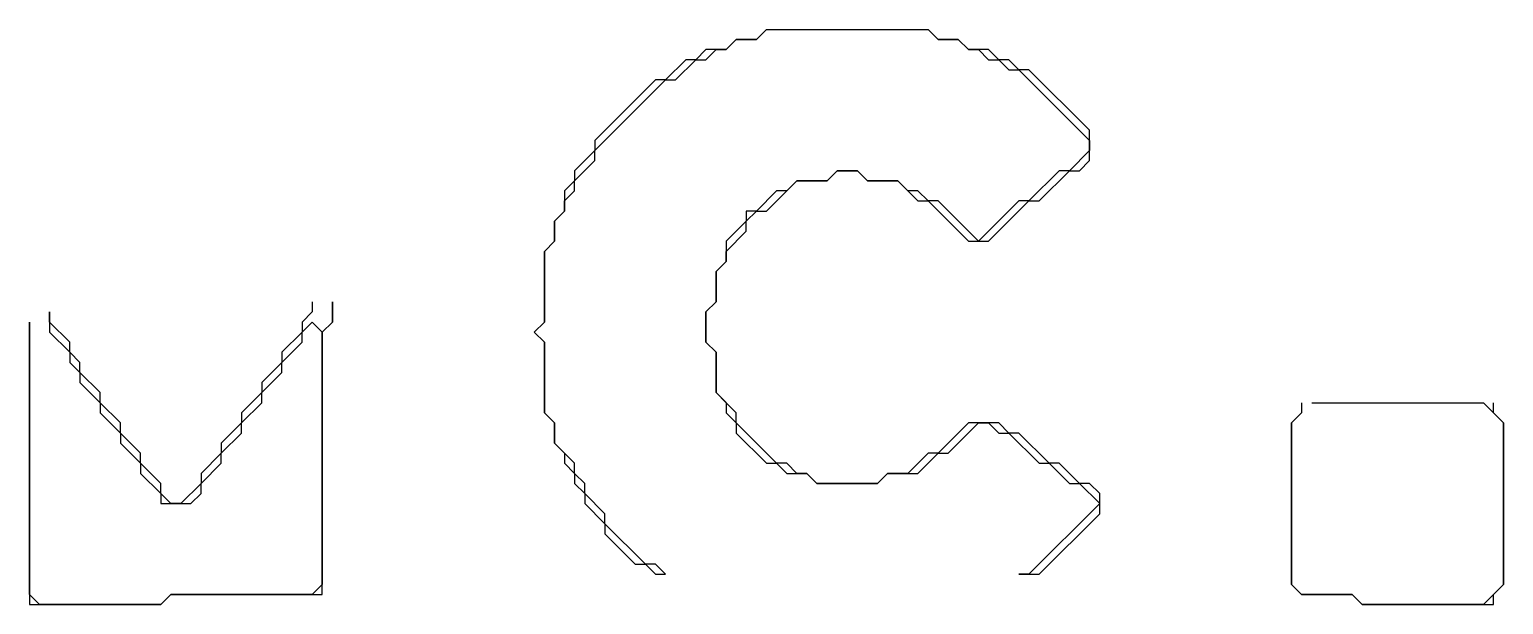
# Model space of a CAD drawing. Header units: metres. Extents: x 29 to 985, y 15 to 633.
# Drawn here: x 610.59 to 639.22, y 74.71 to 85.88 of the extents above; entities that cross this region are included whole.
import ezdxf

# ---------------------------------------------------------------- set-up
doc = ezdxf.new("R2010")
doc.units = ezdxf.units.M
doc.layers.add('ORIGINAL_DRAWING', color=8, linetype='CONTINUOUS')

msp = doc.modelspace()

# ---------------------------------------------------------------- linework, layer by layer
at = {"layer": 'ORIGINAL_DRAWING'}
for points in [[(624.902, 85.882), (624.706, 85.686), (624.314, 85.686), (624.118, 85.49), (623.725, 85.49), (623.529, 85.294), (623.333, 85.294), (622.941, 84.902), (622.745, 84.902), (621.569, 83.725), (621.569, 83.529), (621.176, 83.137), (621.176, 82.941), (620.98, 82.745), (620.98, 82.353), (620.784, 82.157), (620.784, 81.765), (620.588, 81.569), (620.588, 80.196), (620.392, 80), (620.588, 79.804), (620.588, 78.431), (620.784, 78.235), (620.784, 77.843), (620.98, 77.647), (620.98, 77.451), (621.176, 77.255), (621.176, 77.059), (621.373, 76.863), (621.373, 76.667), (621.765, 76.275), (621.765, 76.078), (622.353, 75.49), (622.549, 75.49), (622.745, 75.294), (622.941, 75.294), (622.745, 75.49), (622.549, 75.49), (621.765, 76.275), (621.765, 76.471), (621.373, 76.863), (621.373, 77.059), (621.176, 77.255), (621.176, 77.451), (620.784, 77.843), (620.784, 78.235), (620.588, 78.431), (620.588, 79.804), (620.392, 80), (620.588, 80.196), (620.588, 81.569), (620.784, 81.765), (620.784, 82.157), (620.98, 82.353), (620.98, 82.549), (621.176, 82.745), (621.176, 82.941), (621.569, 83.333), (621.569, 83.529), (622.941, 84.902), (623.137, 84.902), (623.529, 85.294), (623.725, 85.294), (623.922, 85.49), (624.118, 85.49), (624.314, 85.686), (624.706, 85.686), (624.902, 85.882), (628.039, 85.882), (628.235, 85.686), (628.627, 85.686), (628.824, 85.49), (629.02, 85.49), (629.216, 85.294), (629.412, 85.294), (629.608, 85.098), (629.804, 85.098), (631.176, 83.725), (631.176, 83.529), (630.784, 83.137), (630.588, 83.137), (630, 82.549), (629.804, 82.549), (629.02, 81.765), (628.235, 82.549), (628.039, 82.549), (627.843, 82.745), (627.647, 82.745), (627.451, 82.941), (626.863, 82.941), (626.667, 83.137), (626.275, 83.137), (626.078, 82.941), (625.49, 82.941), (625.294, 82.745), (625.098, 82.745), (624.706, 82.353), (624.51, 82.353), (624.51, 82.157), (624.118, 81.765), (624.118, 81.373), (623.922, 81.176), (623.922, 80.588), (623.725, 80.392), (623.725, 79.804), (623.922, 79.608), (623.922, 78.824), (624.118, 78.627), (624.118, 78.431), (624.314, 78.235), (624.314, 78.039), (624.902, 77.451), (625.098, 77.451), (625.294, 77.255), (625.686, 77.255), (625.882, 77.059), (627.059, 77.059), (627.255, 77.255), (627.843, 77.255), (628.235, 77.647), (628.431, 77.647), (629.02, 78.235), (629.216, 78.235), (629.412, 78.039), (629.608, 78.039), (630.196, 77.451), (630.392, 77.451), (630.784, 77.059), (630.98, 77.059), (631.373, 76.667), (630, 75.294), (629.804, 75.294), (630.196, 75.294), (631.373, 76.471), (631.373, 76.863), (631.176, 77.059), (630.98, 77.059), (630.588, 77.451), (630.392, 77.451), (629.804, 78.039), (629.608, 78.039), (629.412, 78.235), (628.824, 78.235), (628.235, 77.647), (628.039, 77.647), (627.647, 77.255), (627.255, 77.255), (627.059, 77.059), (625.882, 77.059), (625.686, 77.255), (625.49, 77.255), (625.294, 77.451), (625.098, 77.451), (624.314, 78.235), (624.314, 78.431), (623.922, 78.824), (623.922, 79.608), (623.725, 79.804), (623.725, 80.392), (623.922, 80.588), (623.922, 81.176), (624.118, 81.373), (624.118, 81.569), (624.51, 81.961), (624.51, 82.157), (624.706, 82.353), (624.902, 82.353), (625.49, 82.941), (626.078, 82.941), (626.275, 83.137), (626.667, 83.137), (626.863, 82.941), (627.451, 82.941), (627.843, 82.549), (628.039, 82.549), (628.824, 81.765), (629.216, 81.765), (630, 82.549), (630.196, 82.549), (630.784, 83.137), (630.98, 83.137), (631.176, 83.333), (631.176, 83.922), (630, 85.098), (629.804, 85.098), (629.608, 85.294), (629.412, 85.294), (629.216, 85.49), (628.824, 85.49), (628.627, 85.686), (628.235, 85.686), (628.039, 85.882)], [(616.078, 80.588), (616.078, 80.392), (615.882, 80.196), (615.882, 80), (615.49, 79.608), (615.49, 79.412), (615.098, 79.02), (615.098, 78.824), (614.706, 78.431), (614.706, 78.235), (614.314, 77.843), (614.314, 77.647), (613.922, 77.255), (613.922, 77.059), (613.529, 76.667), (613.333, 76.667), (613.137, 76.863), (613.137, 77.059), (612.745, 77.451), (612.745, 77.647), (612.353, 78.039), (612.353, 78.235), (611.961, 78.627), (611.961, 78.824), (611.569, 79.216), (611.569, 79.412), (611.373, 79.608), (611.373, 79.804), (610.98, 80.196), (610.98, 80.392), (610.98, 80), (611.373, 79.608), (611.373, 79.412), (611.569, 79.216), (611.569, 79.02), (611.961, 78.627), (611.961, 78.431), (612.353, 78.039), (612.353, 77.843), (612.745, 77.451), (612.745, 77.255), (613.137, 76.863), (613.137, 76.667), (613.725, 76.667), (613.922, 76.863), (613.922, 77.059), (614.314, 77.451), (614.314, 77.647), (614.706, 78.039), (614.706, 78.235), (615.098, 78.627), (615.098, 78.824), (615.49, 79.216), (615.49, 79.412), (615.882, 79.804), (615.882, 80), (616.078, 80.196), (616.275, 80), (616.275, 75.098), (616.078, 74.902), (613.333, 74.902), (613.137, 74.706), (610.784, 74.706), (610.588, 74.902), (610.588, 80.196), (610.588, 74.706), (613.137, 74.706), (613.333, 74.902), (616.275, 74.902), (616.275, 80), (616.471, 80.196), (616.471, 80.588), (616.471, 80.196), (616.275, 80), (616.078, 80.196)], [(635.49, 78.627), (638.824, 78.627), (639.216, 78.235), (639.216, 75.098), (638.824, 74.706), (636.471, 74.706), (636.275, 74.902), (635.294, 74.902), (635.098, 75.098), (635.098, 78.235)], [(635.294, 78.627), (635.294, 78.431), (635.098, 78.235), (635.098, 75.098), (635.294, 74.902), (636.275, 74.902), (636.471, 74.706), (639.02, 74.706), (639.02, 74.902), (639.216, 75.098), (639.216, 78.235), (639.02, 78.431), (639.02, 78.627)]]:
    msp.add_lwpolyline(points, dxfattribs=at)

doc.saveas('drawing.dxf')
